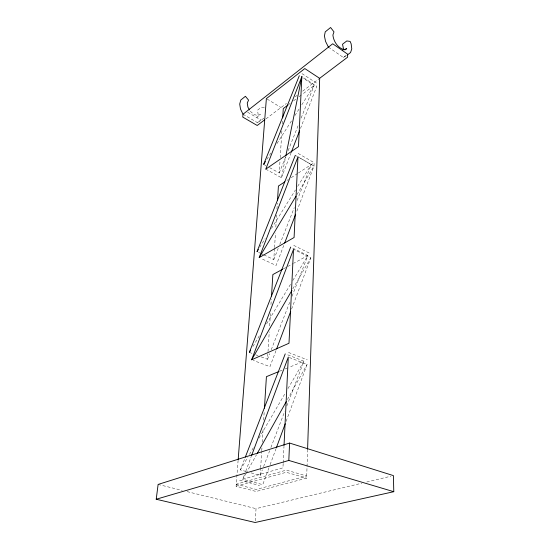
<?xml version="1.0" encoding="UTF-8"?>
<svg xmlns="http://www.w3.org/2000/svg" width="550" height="550" viewBox="0 0 550 550"><rect width="100%" height="100%" fill="white"/><g stroke="black" fill="none" stroke-linecap="round" stroke-linejoin="round"><path stroke-width="0.41" stroke-dasharray="2.75 2.06" d="M238.116 460.261L236.087 486.228L256.073 491.473L306.659 478.136L307.567 450.244M298.141 153.436L314.126 162.676L314.009 166.079L296.285 212.575M283.161 463.533L282.954 467.823L242.756 479.263L244.551 474.444M283.202 462.674L283.986 446.366M251.116 472.89L260.205 475.413L260.631 468.6M260.686 467.748L261.704 451.578M261.759 450.725L262.02 446.469M262.288 442.214L263.147 428.594M263.684 420.083L264.268 410.719M261.202 356.895L267.527 359.308L267.96 352.461M268.015 351.601L269.246 331.918M269.624 325.923L270.435 313.087M270.971 304.528L271.294 299.393M263.876 254.891L273.797 259.566L274.491 248.456M274.546 247.596L275.461 233.062M275.839 227.081L276.588 215.112M276.966 209.131L277.344 203.143M269.589 167.647L279.242 172.968L279.984 161.102M280.197 157.713L281.957 129.752M282.329 123.826L282.59 119.591M255.255 520.871L256.039 508.654L361.763 483.216M265.753 169.139L281.449 177.732L285.663 156.846M268.964 467.837L262.756 484.667L242.756 479.263L245.678 474.045M270.146 464.633L276.059 448.601M286.11 421.348L307.093 364.444L288.289 357.101M245.754 471.226L251.144 456.761M275.969 350.673L269.954 366.685L253.227 360.394M291.589 309.052L310.826 257.819L293.514 249.349M283.752 245.444L276.107 265.485L260.741 258.301M260.205 475.413L262.343 469.817M263.567 466.627L269.692 450.656M270.916 447.459L284.68 411.524M286.825 405.928L303.957 361.206L286.021 354.172M281.449 177.732L290.971 153.093M300.499 128.453L316.779 86.323L301.84 76.622M246.159 471.515L240.377 469.906L244.709 458.7M267.527 359.308L269.699 353.719M271.253 349.724L290.194 301.043M292.057 296.251L307.897 255.551L290.661 247.101M273.797 259.566L278.204 248.387M279.778 244.393L294.264 207.666M297.096 200.482L311.266 164.553L297.468 156.619M279.242 172.968L285.594 157.039M288.138 150.666L298.306 125.18M301.166 118.016L314.201 85.367L302.857 78.004M246.097 473.303L256.541 454.658M287.457 399.486L307.093 364.444M292.806 288.853L310.826 257.819M240.377 469.906L247.734 457.339M249.459 454.376L253.791 446.985M258.981 438.109L285.361 393.002M287.959 388.568L303.957 361.206L289.094 367.331M296.911 194.631L314.009 166.079L297.969 156.86M252.897 346.5L259.992 334.764M266.647 323.764L290.599 284.157M292.813 280.486L307.897 255.551L293.728 263.237M259.724 247.294L265.148 238.583M271.48 228.422L295.439 189.956M297.701 186.326L311.266 164.553M266.867 159.349L271.006 152.886M276.973 143.543L292.139 119.845M294.896 115.534L299.035 109.072M301.792 104.761L314.201 85.367L301.833 94.648M243.031 114.235L257.448 122.65L260.913 120.017L246.469 111.533M328.426 47.142L343.331 57.461L346.411 55.124M263.993 118.181L257.448 122.65M266.049 118.814L286.426 103.434M295.24 96.772L297.268 95.233M302.692 91.135L319.632 78.32M288.784 104.445L290.153 103.414M293.59 100.836L296.34 98.773M299.083 96.711L301.146 95.164M286.983 180.441L288.413 179.506M291.273 177.636L297.701 173.429M298.409 172.961L314.126 162.676M343.331 57.461L346.259 55.791M283.291 268.902L287.018 266.881M287.767 266.475L292.985 263.643M279.709 371.195L282.054 370.232M285.182 368.94L288.317 367.654M236.087 486.228L286.22 472.278L306.659 478.136M366.761 482.013L390.899 476.204M264.323 107.642L260.941 107.539L257.517 110.199L258.149 114.407L256.891 117.521L260.37 114.524L257.538 115.555L253.859 114.386L250.326 111.299M158.118 484.433L182.181 490.387M187.165 491.618L256.039 508.654M239.601 480.164L259.566 485.526M249.349 352.371L252.512 353.574M255.674 354.784L258.046 355.685M288.516 352.454L307.257 359.851M258.534 252.367L260.061 253.089M260.824 253.447L263.113 254.526M293.707 245.383L310.963 253.887M263.649 164.374L265.877 165.605M295.288 155.368L296.746 156.2M267.101 99.062L281.009 107.532M301.991 73.631L316.882 83.346M236.651 484.082L236.246 484.192L256.204 489.466L306.728 476.004L286.323 470.126L236.651 484.082"/><path stroke-width="0.82" d="M307.594 449.384L319.688 78.354M156.214 499.242L288.812 460.439L289.589 443.059L393.401 475.606L393.786 491.693L255.145 522.5L156.214 499.242L158.118 484.433L289.589 443.059M284.027 445.507L288.289 357.101L251.439 455.957M301.84 76.622L298.471 146.637L265.753 169.139L301.84 76.622L285.828 156.007M264.433 408.169L266.413 376.674L278.926 371.518M271.507 295.969L272.855 274.567L282.549 269.308M277.502 200.578L278.417 186.044L284.845 181.844M282.7 117.892L283.284 108.57L288.097 104.961M238.184 459.401L266.372 98.615L304.796 68.564L319.632 78.32L347.621 57.179L347.641 54.189L332.722 43.773L243.031 114.235L242.756 117.081L257.214 125.483L264.688 119.838M342.932 50.098L343.447 48.599L342.512 44.261L346.775 40.954L350.116 41.401L351.147 43.835L351.78 48.881L350.556 52.532L347.483 54.862M276.354 447.796L285.223 423.754M276.567 349.071L290.689 311.451M251.632 359.796L293.514 249.349L288.991 343.255L251.632 359.796L291.954 290.331M284.666 243.038L295.673 214.177M259.201 257.579L297.969 156.86L294.085 237.511L259.201 257.579L296.031 196.096M291.28 152.295L299.571 130.838M245.327 457.105L285.244 353.863M290.661 247.101L249.349 352.371L250.676 350.171M295.288 155.368L257.008 251.646L258.369 249.473M299.317 75.708L263.649 164.374L265.485 161.501M257.379 453.172L286.206 401.727M344.871 49.926L346.706 48.675L343.977 49.631C337.638 47.816 333.548 41.367 332.901 35.028L333.981 31.879L330.591 27.5L325.236 31.866L324.418 35.984L325.545 41.381L328.426 47.142M288.812 460.439L393.786 491.693M249.514 109.911L247.899 107.14L247.259 103.042L248.559 100.121L245.41 96.291L240.811 100.038L239.711 104.026L240.494 109.037L243.031 114.235"/></g></svg>
